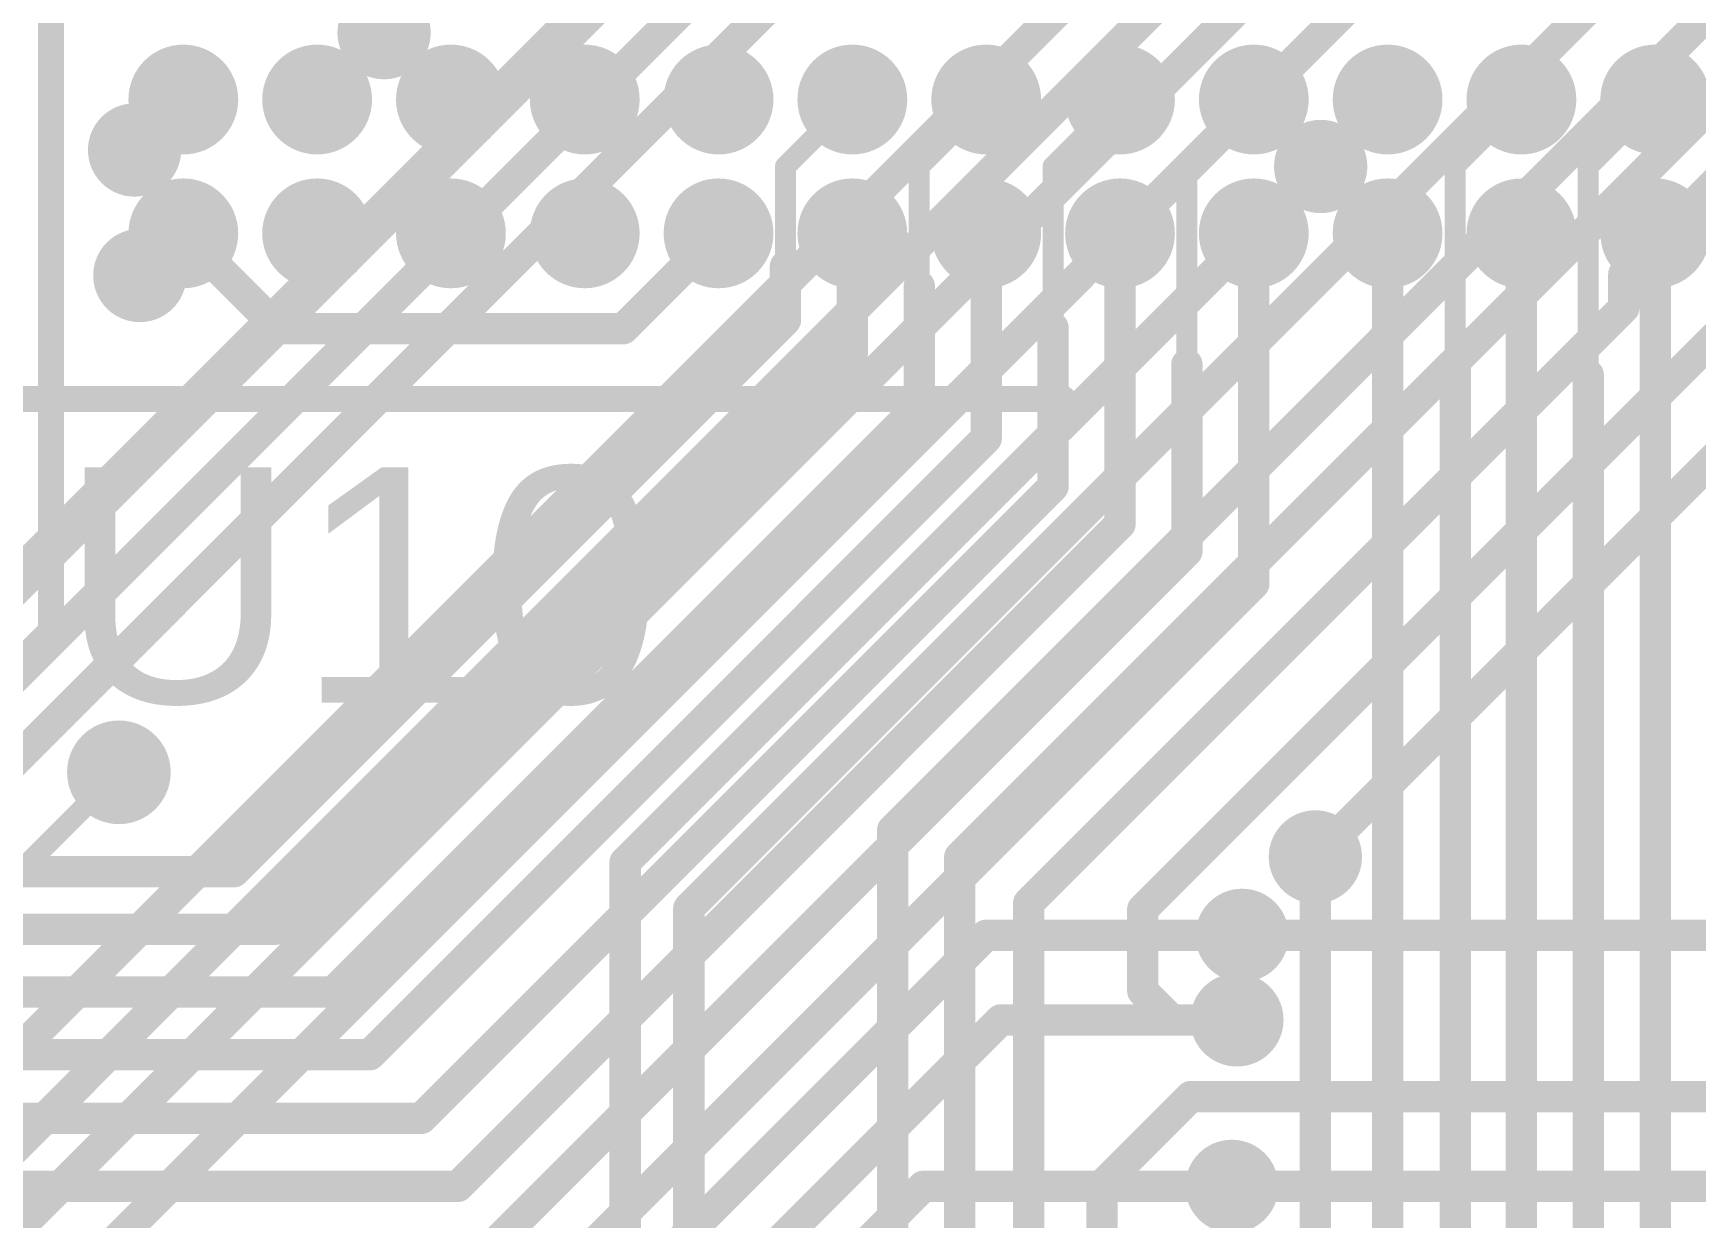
# Model space of a CAD drawing. Header units: millimetres. Extents: x -0.39 to 4.37, y -0.38 to 3.54.
# Drawn here: x 1.4136 to 1.7316, y 1.0578 to 1.2843 of the extents above; entities that cross this region are included whole.
import ezdxf

# ---------------------------------------------------------------- set-up
doc = ezdxf.new("R2010")
doc.units = ezdxf.units.MM
doc.header["$MEASUREMENT"] = 0
for name, color, linetype in [('BottomLayer', 5, 'Continuous'), ('BottomSolder', 6, 'Continuous'), ('TopLayer', 1, 'Continuous'), ('TopOverlay', 2, 'Continuous'), ('TopPaste', 8, 'Continuous'), ('TopSolder', 216, 'Continuous'), ('ViaHoleLayer', 16, 'Continuous')]:
    doc.layers.add(name, color=color, linetype=linetype)
doc.styles.add('Arial', font='', dxfattribs={"height": 0.2})
doc.styles.get('Arial').set_extended_font_data('Arial')

# ---------------------------------------------------------------- blocks, each defined once
blk = doc.blocks.new('RK3399_364')
at = {"layer": 'TopLayer'}
h = blk.add_hatch(color=1, dxfattribs=at)
edge = h.paths.add_edge_path()
edge.add_arc((0.10236, 0.38386), 0.0065, 0, 360)
h = blk.add_hatch(color=1, dxfattribs=at)
edge = h.paths.add_edge_path()
edge.add_arc((0.12795, 0.38386), 0.0065, 0, 360)
h = blk.add_hatch(color=1, dxfattribs=at)
edge = h.paths.add_edge_path()
edge.add_arc((0.15354, 0.38386), 0.0065, 0, 360)
h = blk.add_hatch(color=1, dxfattribs=at)
edge = h.paths.add_edge_path()
edge.add_arc((0.17913, 0.38386), 0.0065, 0, 360)
h = blk.add_hatch(color=1, dxfattribs=at)
edge = h.paths.add_edge_path()
edge.add_arc((0.20472, 0.38386), 0.0065, 0, 360)
h = blk.add_hatch(color=1, dxfattribs=at)
edge = h.paths.add_edge_path()
edge.add_arc((0.23031, 0.38386), 0.0065, 0, 360)
h = blk.add_hatch(color=1, dxfattribs=at)
edge = h.paths.add_edge_path()
edge.add_arc((0.25591, 0.38386), 0.0065, 0, 360)
h = blk.add_hatch(color=1, dxfattribs=at)
edge = h.paths.add_edge_path()
edge.add_arc((0.2815, 0.38386), 0.0065, 0, 360)
h = blk.add_hatch(color=1, dxfattribs=at)
edge = h.paths.add_edge_path()
edge.add_arc((0.30709, 0.38386), 0.0065, 0, 360)
h = blk.add_hatch(color=1, dxfattribs=at)
edge = h.paths.add_edge_path()
edge.add_arc((0.33268, 0.38386), 0.0065, 0, 360)
h = blk.add_hatch(color=1, dxfattribs=at)
edge = h.paths.add_edge_path()
edge.add_arc((0.35827, 0.38386), 0.0065, 0, 360)
h = blk.add_hatch(color=1, dxfattribs=at)
edge = h.paths.add_edge_path()
edge.add_arc((0.38386, 0.38386), 0.0065, 0, 360)
h = blk.add_hatch(color=1, dxfattribs=at)
edge = h.paths.add_edge_path()
edge.add_arc((0.10236, 0.35827), 0.0065, 0, 360)
h = blk.add_hatch(color=1, dxfattribs=at)
edge = h.paths.add_edge_path()
edge.add_arc((0.12795, 0.35827), 0.0065, 0, 360)
h = blk.add_hatch(color=1, dxfattribs=at)
edge = h.paths.add_edge_path()
edge.add_arc((0.15354, 0.35827), 0.0065, 0, 360)
h = blk.add_hatch(color=1, dxfattribs=at)
edge = h.paths.add_edge_path()
edge.add_arc((0.17913, 0.35827), 0.0065, 0, 360)
h = blk.add_hatch(color=1, dxfattribs=at)
edge = h.paths.add_edge_path()
edge.add_arc((0.20472, 0.35827), 0.0065, 0, 360)
h = blk.add_hatch(color=1, dxfattribs=at)
edge = h.paths.add_edge_path()
edge.add_arc((0.23031, 0.35827), 0.0065, 0, 360)
h = blk.add_hatch(color=1, dxfattribs=at)
edge = h.paths.add_edge_path()
edge.add_arc((0.25591, 0.35827), 0.0065, 0, 360)
h = blk.add_hatch(color=1, dxfattribs=at)
edge = h.paths.add_edge_path()
edge.add_arc((0.2815, 0.35827), 0.0065, 0, 360)
h = blk.add_hatch(color=1, dxfattribs=at)
edge = h.paths.add_edge_path()
edge.add_arc((0.30709, 0.35827), 0.0065, 0, 360)
h = blk.add_hatch(color=1, dxfattribs=at)
edge = h.paths.add_edge_path()
edge.add_arc((0.33268, 0.35827), 0.0065, 0, 360)
h = blk.add_hatch(color=1, dxfattribs=at)
edge = h.paths.add_edge_path()
edge.add_arc((0.35827, 0.35827), 0.0065, 0, 360)
h = blk.add_hatch(color=1, dxfattribs=at)
edge = h.paths.add_edge_path()
edge.add_arc((0.38386, 0.35827), 0.0065, 0, 360)
at = {"layer": 'TopPaste'}
h = blk.add_hatch(color=8, dxfattribs=at)
edge = h.paths.add_edge_path()
edge.add_arc((0.10236, 0.38386), 0.0065, 0, 360)
h = blk.add_hatch(color=8, dxfattribs=at)
edge = h.paths.add_edge_path()
edge.add_arc((0.12795, 0.38386), 0.0065, 0, 360)
h = blk.add_hatch(color=8, dxfattribs=at)
edge = h.paths.add_edge_path()
edge.add_arc((0.15354, 0.38386), 0.0065, 0, 360)
h = blk.add_hatch(color=8, dxfattribs=at)
edge = h.paths.add_edge_path()
edge.add_arc((0.17913, 0.38386), 0.0065, 0, 360)
h = blk.add_hatch(color=8, dxfattribs=at)
edge = h.paths.add_edge_path()
edge.add_arc((0.20472, 0.38386), 0.0065, 0, 360)
h = blk.add_hatch(color=8, dxfattribs=at)
edge = h.paths.add_edge_path()
edge.add_arc((0.23031, 0.38386), 0.0065, 0, 360)
h = blk.add_hatch(color=8, dxfattribs=at)
edge = h.paths.add_edge_path()
edge.add_arc((0.25591, 0.38386), 0.0065, 0, 360)
h = blk.add_hatch(color=8, dxfattribs=at)
edge = h.paths.add_edge_path()
edge.add_arc((0.2815, 0.38386), 0.0065, 0, 360)
h = blk.add_hatch(color=8, dxfattribs=at)
edge = h.paths.add_edge_path()
edge.add_arc((0.30709, 0.38386), 0.0065, 0, 360)
h = blk.add_hatch(color=8, dxfattribs=at)
edge = h.paths.add_edge_path()
edge.add_arc((0.33268, 0.38386), 0.0065, 0, 360)
h = blk.add_hatch(color=8, dxfattribs=at)
edge = h.paths.add_edge_path()
edge.add_arc((0.35827, 0.38386), 0.0065, 0, 360)
h = blk.add_hatch(color=8, dxfattribs=at)
edge = h.paths.add_edge_path()
edge.add_arc((0.38386, 0.38386), 0.0065, 0, 360)
h = blk.add_hatch(color=8, dxfattribs=at)
edge = h.paths.add_edge_path()
edge.add_arc((0.10236, 0.35827), 0.0065, 0, 360)
h = blk.add_hatch(color=8, dxfattribs=at)
edge = h.paths.add_edge_path()
edge.add_arc((0.12795, 0.35827), 0.0065, 0, 360)
h = blk.add_hatch(color=8, dxfattribs=at)
edge = h.paths.add_edge_path()
edge.add_arc((0.15354, 0.35827), 0.0065, 0, 360)
h = blk.add_hatch(color=8, dxfattribs=at)
edge = h.paths.add_edge_path()
edge.add_arc((0.17913, 0.35827), 0.0065, 0, 360)
h = blk.add_hatch(color=8, dxfattribs=at)
edge = h.paths.add_edge_path()
edge.add_arc((0.20472, 0.35827), 0.0065, 0, 360)
h = blk.add_hatch(color=8, dxfattribs=at)
edge = h.paths.add_edge_path()
edge.add_arc((0.23031, 0.35827), 0.0065, 0, 360)
h = blk.add_hatch(color=8, dxfattribs=at)
edge = h.paths.add_edge_path()
edge.add_arc((0.25591, 0.35827), 0.0065, 0, 360)
h = blk.add_hatch(color=8, dxfattribs=at)
edge = h.paths.add_edge_path()
edge.add_arc((0.2815, 0.35827), 0.0065, 0, 360)
h = blk.add_hatch(color=8, dxfattribs=at)
edge = h.paths.add_edge_path()
edge.add_arc((0.30709, 0.35827), 0.0065, 0, 360)
h = blk.add_hatch(color=8, dxfattribs=at)
edge = h.paths.add_edge_path()
edge.add_arc((0.33268, 0.35827), 0.0065, 0, 360)
h = blk.add_hatch(color=8, dxfattribs=at)
edge = h.paths.add_edge_path()
edge.add_arc((0.35827, 0.35827), 0.0065, 0, 360)
h = blk.add_hatch(color=8, dxfattribs=at)
edge = h.paths.add_edge_path()
edge.add_arc((0.38386, 0.35827), 0.0065, 0, 360)
at = {"layer": 'TopSolder'}
h = blk.add_hatch(color=216, dxfattribs=at)
edge = h.paths.add_edge_path()
edge.add_arc((0.10236, 0.38386), 0.0105, 0, 360)
h = blk.add_hatch(color=216, dxfattribs=at)
edge = h.paths.add_edge_path()
edge.add_arc((0.12795, 0.38386), 0.0105, 0, 360)
h = blk.add_hatch(color=216, dxfattribs=at)
edge = h.paths.add_edge_path()
edge.add_arc((0.15354, 0.38386), 0.0105, 0, 360)
h = blk.add_hatch(color=216, dxfattribs=at)
edge = h.paths.add_edge_path()
edge.add_arc((0.17913, 0.38386), 0.0105, 0, 360)
h = blk.add_hatch(color=216, dxfattribs=at)
edge = h.paths.add_edge_path()
edge.add_arc((0.20472, 0.38386), 0.0105, 0, 360)
h = blk.add_hatch(color=216, dxfattribs=at)
edge = h.paths.add_edge_path()
edge.add_arc((0.23031, 0.38386), 0.0105, 0, 360)
h = blk.add_hatch(color=216, dxfattribs=at)
edge = h.paths.add_edge_path()
edge.add_arc((0.25591, 0.38386), 0.0105, 0, 360)
h = blk.add_hatch(color=216, dxfattribs=at)
edge = h.paths.add_edge_path()
edge.add_arc((0.2815, 0.38386), 0.0105, 0, 360)
h = blk.add_hatch(color=216, dxfattribs=at)
edge = h.paths.add_edge_path()
edge.add_arc((0.30709, 0.38386), 0.0105, 0, 360)
h = blk.add_hatch(color=216, dxfattribs=at)
edge = h.paths.add_edge_path()
edge.add_arc((0.33268, 0.38386), 0.0105, 0, 360)
h = blk.add_hatch(color=216, dxfattribs=at)
edge = h.paths.add_edge_path()
edge.add_arc((0.35827, 0.38386), 0.0105, 0, 360)
h = blk.add_hatch(color=216, dxfattribs=at)
edge = h.paths.add_edge_path()
edge.add_arc((0.38386, 0.38386), 0.0105, 0, 360)
h = blk.add_hatch(color=216, dxfattribs=at)
edge = h.paths.add_edge_path()
edge.add_arc((0.10236, 0.35827), 0.0105, 0, 360)
h = blk.add_hatch(color=216, dxfattribs=at)
edge = h.paths.add_edge_path()
edge.add_arc((0.12795, 0.35827), 0.0105, 0, 360)
h = blk.add_hatch(color=216, dxfattribs=at)
edge = h.paths.add_edge_path()
edge.add_arc((0.15354, 0.35827), 0.0105, 0, 360)
h = blk.add_hatch(color=216, dxfattribs=at)
edge = h.paths.add_edge_path()
edge.add_arc((0.17913, 0.35827), 0.0105, 0, 360)
h = blk.add_hatch(color=216, dxfattribs=at)
edge = h.paths.add_edge_path()
edge.add_arc((0.20472, 0.35827), 0.0105, 0, 360)
h = blk.add_hatch(color=216, dxfattribs=at)
edge = h.paths.add_edge_path()
edge.add_arc((0.23031, 0.35827), 0.0105, 0, 360)
h = blk.add_hatch(color=216, dxfattribs=at)
edge = h.paths.add_edge_path()
edge.add_arc((0.25591, 0.35827), 0.0105, 0, 360)
h = blk.add_hatch(color=216, dxfattribs=at)
edge = h.paths.add_edge_path()
edge.add_arc((0.2815, 0.35827), 0.0105, 0, 360)
h = blk.add_hatch(color=216, dxfattribs=at)
edge = h.paths.add_edge_path()
edge.add_arc((0.30709, 0.35827), 0.0105, 0, 360)
h = blk.add_hatch(color=216, dxfattribs=at)
edge = h.paths.add_edge_path()
edge.add_arc((0.33268, 0.35827), 0.0105, 0, 360)
h = blk.add_hatch(color=216, dxfattribs=at)
edge = h.paths.add_edge_path()
edge.add_arc((0.35827, 0.35827), 0.0105, 0, 360)
h = blk.add_hatch(color=216, dxfattribs=at)
edge = h.paths.add_edge_path()
edge.add_arc((0.38386, 0.35827), 0.0105, 0, 360)
at = {"layer": 'TopOverlay', "const_width": 0.005}
blk.add_lwpolyline([(0.41554, 0.41553), (0.21554, 0.41553)], dxfattribs=at)
at = {"layer": 'TopOverlay', "const_width": 0.0025}
blk.add_lwpolyline([(0.21429, 0.41553, 1), (0.21679, 0.41553, 1)], format="xyb", close=True, dxfattribs=at)

msp = doc.modelspace()

# ---------------------------------------------------------------- hatches: boundary and pattern name
at = {"layer": 'BottomLayer'}
h = msp.add_hatch(color=5, dxfattribs=at)
edge = h.paths.add_edge_path()
edge.add_arc((1.48071, 1.28444), 0.00492, 0, 360)
h = msp.add_hatch(color=5, dxfattribs=at)
edge = h.paths.add_edge_path()
edge.add_arc((1.433, 1.262), 0.00492, 0, 360)
h = msp.add_hatch(color=5, dxfattribs=at)
edge = h.paths.add_edge_path()
edge.add_arc((1.65984, 1.25885), 0.00492, 0, 360)
h = msp.add_hatch(color=5, dxfattribs=at)
edge = h.paths.add_edge_path()
edge.add_arc((1.434, 1.238), 0.00492, 0, 360)
h = msp.add_hatch(color=5, dxfattribs=at)
edge = h.paths.add_edge_path()
edge.add_arc((1.43, 1.143), 0.00591, 0, 360)
h = msp.add_hatch(color=5, dxfattribs=at)
edge = h.paths.add_edge_path()
edge.add_arc((1.65882, 1.12682), 0.00492, 0, 360)
h = msp.add_hatch(color=5, dxfattribs=at)
edge = h.paths.add_edge_path()
edge.add_arc((1.64482, 1.11182), 0.00492, 0, 360)
h = msp.add_hatch(color=5, dxfattribs=at)
edge = h.paths.add_edge_path()
edge.add_arc((1.64382, 1.09566), 0.00492, 0, 360)
h = msp.add_hatch(color=5, dxfattribs=at)
edge = h.paths.add_edge_path()
edge.add_arc((1.64285, 1.06382), 0.00492, 0, 360)
at = {"layer": 'BottomSolder'}
h = msp.add_hatch(color=6, dxfattribs=at)
edge = h.paths.add_edge_path()
edge.add_arc((1.48071, 1.28444), 0.00892, 0, 360)
h = msp.add_hatch(color=6, dxfattribs=at)
edge = h.paths.add_edge_path()
edge.add_arc((1.433, 1.262), 0.00892, 0, 360)
h = msp.add_hatch(color=6, dxfattribs=at)
edge = h.paths.add_edge_path()
edge.add_arc((1.65984, 1.25885), 0.00892, 0, 360)
h = msp.add_hatch(color=6, dxfattribs=at)
edge = h.paths.add_edge_path()
edge.add_arc((1.434, 1.238), 0.00892, 0, 360)
h = msp.add_hatch(color=6, dxfattribs=at)
edge = h.paths.add_edge_path()
edge.add_arc((1.43, 1.143), 0.00991, 0, 360)
h = msp.add_hatch(color=6, dxfattribs=at)
edge = h.paths.add_edge_path()
edge.add_arc((1.65882, 1.12682), 0.00892, 0, 360)
h = msp.add_hatch(color=6, dxfattribs=at)
edge = h.paths.add_edge_path()
edge.add_arc((1.64482, 1.11182), 0.00892, 0, 360)
h = msp.add_hatch(color=6, dxfattribs=at)
edge = h.paths.add_edge_path()
edge.add_arc((1.64382, 1.09566), 0.00892, 0, 360)
h = msp.add_hatch(color=6, dxfattribs=at)
edge = h.paths.add_edge_path()
edge.add_arc((1.64285, 1.06382), 0.00892, 0, 360)
at = {"layer": 'TopLayer'}
h = msp.add_hatch(color=1, dxfattribs=at)
edge = h.paths.add_edge_path()
edge.add_arc((1.48071, 1.28444), 0.00492, 0, 360)
h = msp.add_hatch(color=1, dxfattribs=at)
edge = h.paths.add_edge_path()
edge.add_arc((1.433, 1.262), 0.00492, 0, 360)
h = msp.add_hatch(color=1, dxfattribs=at)
edge = h.paths.add_edge_path()
edge.add_arc((1.65984, 1.25885), 0.00492, 0, 360)
h = msp.add_hatch(color=1, dxfattribs=at)
edge = h.paths.add_edge_path()
edge.add_arc((1.434, 1.238), 0.00492, 0, 360)
h = msp.add_hatch(color=1, dxfattribs=at)
edge = h.paths.add_edge_path()
edge.add_arc((1.43, 1.143), 0.00591, 0, 360)
h = msp.add_hatch(color=1, dxfattribs=at)
edge = h.paths.add_edge_path()
edge.add_arc((1.65882, 1.12682), 0.00492, 0, 360)
h = msp.add_hatch(color=1, dxfattribs=at)
edge = h.paths.add_edge_path()
edge.add_arc((1.64482, 1.11182), 0.00492, 0, 360)
h = msp.add_hatch(color=1, dxfattribs=at)
edge = h.paths.add_edge_path()
edge.add_arc((1.64382, 1.09566), 0.00492, 0, 360)
h = msp.add_hatch(color=1, dxfattribs=at)
edge = h.paths.add_edge_path()
edge.add_arc((1.64285, 1.06382), 0.00492, 0, 360)
at = {"layer": 'TopSolder'}
h = msp.add_hatch(color=216, dxfattribs=at)
edge = h.paths.add_edge_path()
edge.add_arc((1.48071, 1.28444), 0.00892, 0, 360)
h = msp.add_hatch(color=216, dxfattribs=at)
edge = h.paths.add_edge_path()
edge.add_arc((1.433, 1.262), 0.00892, 0, 360)
h = msp.add_hatch(color=216, dxfattribs=at)
edge = h.paths.add_edge_path()
edge.add_arc((1.65984, 1.25885), 0.00892, 0, 360)
h = msp.add_hatch(color=216, dxfattribs=at)
edge = h.paths.add_edge_path()
edge.add_arc((1.434, 1.238), 0.00892, 0, 360)
h = msp.add_hatch(color=216, dxfattribs=at)
edge = h.paths.add_edge_path()
edge.add_arc((1.43, 1.143), 0.00991, 0, 360)
h = msp.add_hatch(color=216, dxfattribs=at)
edge = h.paths.add_edge_path()
edge.add_arc((1.65882, 1.12682), 0.00892, 0, 360)
h = msp.add_hatch(color=216, dxfattribs=at)
edge = h.paths.add_edge_path()
edge.add_arc((1.64482, 1.11182), 0.00892, 0, 360)
h = msp.add_hatch(color=216, dxfattribs=at)
edge = h.paths.add_edge_path()
edge.add_arc((1.64382, 1.09566), 0.00892, 0, 360)
h = msp.add_hatch(color=216, dxfattribs=at)
edge = h.paths.add_edge_path()
edge.add_arc((1.64285, 1.06382), 0.00892, 0, 360)
at = {"layer": 'ViaHoleLayer'}
h = msp.add_hatch(color=16, dxfattribs=at)
edge = h.paths.add_edge_path()
edge.add_arc((1.48071, 1.28444), 0.00394, 0, 360)
h = msp.add_hatch(color=16, dxfattribs=at)
edge = h.paths.add_edge_path()
edge.add_arc((1.433, 1.262), 0.00394, 0, 360)
h = msp.add_hatch(color=16, dxfattribs=at)
edge = h.paths.add_edge_path()
edge.add_arc((1.65984, 1.25885), 0.00394, 0, 360)
h = msp.add_hatch(color=16, dxfattribs=at)
edge = h.paths.add_edge_path()
edge.add_arc((1.434, 1.238), 0.00394, 0, 360)
h = msp.add_hatch(color=16, dxfattribs=at)
edge = h.paths.add_edge_path()
edge.add_arc((1.43, 1.143), 0.00394, 0, 360)
h = msp.add_hatch(color=16, dxfattribs=at)
edge = h.paths.add_edge_path()
edge.add_arc((1.65882, 1.12682), 0.00394, 0, 360)
h = msp.add_hatch(color=16, dxfattribs=at)
edge = h.paths.add_edge_path()
edge.add_arc((1.64482, 1.11182), 0.00394, 0, 360)
h = msp.add_hatch(color=16, dxfattribs=at)
edge = h.paths.add_edge_path()
edge.add_arc((1.64382, 1.09566), 0.00394, 0, 360)
h = msp.add_hatch(color=16, dxfattribs=at)
edge = h.paths.add_edge_path()
edge.add_arc((1.64285, 1.06382), 0.00394, 0, 360)

# ---------------------------------------------------------------- linework, layer by layer
at = {"layer": 'BottomLayer'}
for points, const_width in [([(1.342, 1.111), (1.603, 1.372)], 0.008), ([(1.347, 1.098), (1.60627, 1.35726)], 0.006), ([(1.084, 0.729), (1.69062, 1.33562)], 0.006), ([(1.351, 1.086), (1.60062, 1.33562)], 0.006), ([(1.277, 0.90113), (1.68922, 1.31335)], 0.006), ([(1.578, 1.132), (1.7589, 1.3129)], 0.006), ([(1.356, 1.017), (1.63804, 1.29904)], 0.006), ([(1.59082, 1.12682), (1.76382, 1.29982)], 0.006), ([(1.352, 1.031), (1.61245, 1.29145)], 0.006), ([(1.539, 1.117), (1.71481, 1.29281)], 0.006), ([(1.71782, 1.23827), (1.76838, 1.28882)], 0.006), ([(1.52682, 1.12583), (1.65984, 1.25885)], 0.006), ([(1.71782, 1.23182), (1.71782, 1.23827)], 0.006), ([(1.604, 1.118), (1.71782, 1.23182)], 0.006), ([(1.62582, 1.11682), (1.73682, 1.22782)], 0.006), ([(1.65882, 1.12682), (1.74882, 1.21682)], 0.006), ([(1.36, 1.073), (1.43, 1.143)], 0.004), ([(1.578, 0.827), (1.578, 1.132)], 0.006), ([(1.52682, 1.00382), (1.52682, 1.12583)], 0.006), ([(1.59082, 0.80682), (1.59082, 1.12682)], 0.006), ([(1.539, 0.976), (1.539, 1.117)], 0.006), ([(1.604, 0.78996), (1.604, 1.118)], 0.006), ([(1.62582, 1.10118), (1.62582, 1.11682)], 0.006), ([(1.64482, 1.11182), (1.73582, 1.11182)], 0.006), ([(1.62582, 1.10118), (1.63134, 1.09566)], 0.006), ([(1.63134, 1.09566), (1.64382, 1.09566)], 0.006), ([(1.618, 1.064), (1.635, 1.081)], 0.006), ([(1.635, 1.081), (1.736, 1.081)], 0.006), ([(1.618, 0.80364), (1.618, 1.064)], 0.006), ([(1.64285, 1.06382), (1.75182, 1.06382)], 0.006)]:
    msp.add_lwpolyline(points, dxfattribs=dict(at, const_width=const_width))
for points, const_width in [([(1.65834, 1.25885, 1), (1.66134, 1.25885, 1)], 0.003), ([(1.71632, 1.23827, 1), (1.71932, 1.23827, 1)], 0.003), ([(1.71632, 1.23827, 1), (1.71932, 1.23827, 1)], 0.003), ([(1.71632, 1.23182, 1), (1.71932, 1.23182, 1)], 0.003), ([(1.71632, 1.23182, 1), (1.71932, 1.23182, 1)], 0.003), ([(1.429, 1.143, 1), (1.431, 1.143, 1)], 0.002), ([(1.5765, 1.132, 1), (1.5795, 1.132, 1)], 0.003), ([(1.5765, 1.132, 1), (1.5795, 1.132, 1)], 0.003), ([(1.52532, 1.12583, 1), (1.52832, 1.12583, 1)], 0.003), ([(1.52532, 1.12583, 1), (1.52832, 1.12583, 1)], 0.003), ([(1.58932, 1.12682, 1), (1.59232, 1.12682, 1)], 0.003), ([(1.58932, 1.12682, 1), (1.59232, 1.12682, 1)], 0.003), ([(1.65732, 1.12682, 1), (1.66032, 1.12682, 1)], 0.003), ([(1.5375, 1.117, 1), (1.5405, 1.117, 1)], 0.003), ([(1.5375, 1.117, 1), (1.5405, 1.117, 1)], 0.003), ([(1.6025, 1.118, 1), (1.6055, 1.118, 1)], 0.003), ([(1.6025, 1.118, 1), (1.6055, 1.118, 1)], 0.003), ([(1.62432, 1.11682, 1), (1.62732, 1.11682, 1)], 0.003), ([(1.62432, 1.11682, 1), (1.62732, 1.11682, 1)], 0.003), ([(1.64332, 1.11182, 1), (1.64632, 1.11182, 1)], 0.003), ([(1.62432, 1.10118, 1), (1.62732, 1.10118, 1)], 0.003), ([(1.62432, 1.10118, 1), (1.62732, 1.10118, 1)], 0.003), ([(1.62984, 1.09566, 1), (1.63284, 1.09566, 1)], 0.003), ([(1.62984, 1.09566, 1), (1.63284, 1.09566, 1)], 0.003), ([(1.64232, 1.09566, 1), (1.64532, 1.09566, 1)], 0.003), ([(1.6335, 1.081, 1), (1.6365, 1.081, 1)], 0.003), ([(1.6335, 1.081, 1), (1.6365, 1.081, 1)], 0.003), ([(1.6165, 1.064, 1), (1.6195, 1.064, 1)], 0.003), ([(1.6165, 1.064, 1), (1.6195, 1.064, 1)], 0.003), ([(1.64135, 1.06382, 1), (1.64435, 1.06382, 1)], 0.003)]:
    msp.add_lwpolyline(points, format="xyb", close=True, dxfattribs=dict(at, const_width=const_width))
at = {"layer": 'TopLayer'}
for points, const_width in [([(1.417, 1.17), (1.417, 1.42)], 0.005), ([(1.48071, 1.28444), (1.49351, 1.29724)], 0.006), ([(1.433, 1.26216), (1.44233, 1.27149)], 0.006), ([(1.44233, 1.27149), (1.44233, 1.27165)], 0.006), ([(1.55748, 1.25885), (1.57028, 1.27165)], 0.004), ([(1.58307, 1.25885), (1.59587, 1.27165)], 0.004), ([(1.60866, 1.25885), (1.62146, 1.27165)], 0.004), ([(1.63425, 1.25885), (1.64705, 1.27165)], 0.004), ([(1.65984, 1.25885), (1.67264, 1.27165)], 0.006), ([(1.68558, 1.259), (1.69823, 1.27165)], 0.004), ([(1.711, 1.25883), (1.72382, 1.27165)], 0.004), ([(1.433, 1.262), (1.433, 1.26216)], 0.006), ([(1.55748, 1.23977), (1.55748, 1.25885)], 0.004), ([(1.58307, 1.23596), (1.58307, 1.25885)], 0.004), ([(1.60866, 1.228), (1.60866, 1.25885)], 0.004), ([(1.63425, 1.221), (1.63425, 1.25885)], 0.004), ([(1.68558, 1.22158), (1.68558, 1.259)], 0.004), ([(1.711, 1.219), (1.711, 1.25883)], 0.004), ([(1.43413, 1.238), (1.44219, 1.24606)], 0.006), ([(1.44219, 1.24606), (1.44233, 1.24606)], 0.006), ([(1.44233, 1.24606), (1.46056, 1.22782)], 0.006), ([(1.52645, 1.22782), (1.54469, 1.24606)], 0.006), ([(1.57028, 1.22328), (1.57028, 1.24606)], 0.006), ([(1.59587, 1.20687), (1.59587, 1.24606)], 0.006), ([(1.62146, 1.19046), (1.62146, 1.24606)], 0.006), ([(1.64705, 1.17905), (1.64705, 1.24606)], 0.006), ([(1.67264, 0.91364), (1.67264, 1.24606)], 0.006), ([(1.69823, 0.80023), (1.69823, 1.24606)], 0.006), ([(1.72362, 1.24585), (1.72382, 1.24565)], 0.006), ([(1.72382, 0.77093), (1.72382, 1.24565)], 0.006), ([(1.434, 1.238), (1.43413, 1.238)], 0.006), ([(1.55748, 1.22948), (1.55748, 1.23977)], 0.006), ([(1.58307, 1.21307), (1.58307, 1.23596)], 0.006), ([(1.46056, 1.22782), (1.52645, 1.22782)], 0.006), ([(1.5455, 1.2175), (1.55748, 1.22948)], 0.006), ([(1.60866, 1.19766), (1.60866, 1.228)], 0.006), ([(1.46, 1.113), (1.57028, 1.22328)], 0.006), ([(1.68558, 0.88158), (1.68558, 1.22158)], 0.006), ([(1.63425, 1.18525), (1.63425, 1.221)], 0.006), ([(1.711, 0.775), (1.711, 1.219)], 0.006), ([(1.452, 1.124), (1.5455, 1.2175)], 0.006), ([(1.5455, 1.2175), (1.5455, 1.2175)], 0.006), ([(1.471, 1.101), (1.58307, 1.21307)], 0.006), ([(1.478, 1.089), (1.59587, 1.20687)], 0.006), ([(1.48782, 1.07682), (1.60866, 1.19766)], 0.006), ([(1.49482, 1.06382), (1.62146, 1.19046)], 0.006), ([(1.49982, 1.05082), (1.63425, 1.18525)], 0.006), ([(1.50582, 1.03782), (1.64705, 1.17905)], 0.006), ([(1.4065, 1.1595), (1.417, 1.17)], 0.005), ([(1.65882, 0.94282), (1.65882, 1.12682)], 0.006), ([(0.611, 1.124), (1.452, 1.124)], 0.006), ([(0.616, 1.113), (1.46, 1.113)], 0.006), ([(1.50682, 1.02282), (1.59582, 1.11182)], 0.006), ([(1.59582, 1.11182), (1.64482, 1.11182)], 0.006), ([(0.635, 1.101), (1.471, 1.101)], 0.006), ([(1.51182, 1.00882), (1.59867, 1.09566)], 0.006), ([(1.59867, 1.09566), (1.64382, 1.09566)], 0.006), ([(0.705, 1.089), (1.478, 1.089)], 0.006), ([(0.77782, 1.07682), (1.48782, 1.07682)], 0.006), ([(0.78082, 1.06382), (1.49482, 1.06382)], 0.006), ([(1.517, 0.997), (1.58382, 1.06382)], 0.006), ([(1.58382, 1.06382), (1.64285, 1.06382)], 0.006)]:
    msp.add_lwpolyline(points, dxfattribs=dict(at, const_width=const_width))
for points, const_width in [([(1.47921, 1.28444, 1), (1.48221, 1.28444, 1)], 0.003), ([(1.44083, 1.27165, 1), (1.44383, 1.27165, 1)], 0.003), ([(1.44083, 1.27149, 1), (1.44383, 1.27149, 1)], 0.003), ([(1.44083, 1.27149, 1), (1.44383, 1.27149, 1)], 0.003), ([(1.56928, 1.27165, 1), (1.57128, 1.27165, 1)], 0.002), ([(1.59487, 1.27165, 1), (1.59687, 1.27165, 1)], 0.002), ([(1.62046, 1.27165, 1), (1.62246, 1.27165, 1)], 0.002), ([(1.64605, 1.27165, 1), (1.64805, 1.27165, 1)], 0.002), ([(1.67114, 1.27165, 1), (1.67414, 1.27165, 1)], 0.003), ([(1.69723, 1.27165, 1), (1.69923, 1.27165, 1)], 0.002), ([(1.72282, 1.27165, 1), (1.72482, 1.27165, 1)], 0.002), ([(1.4315, 1.26216, 1), (1.4345, 1.26216, 1)], 0.003), ([(1.4315, 1.26216, 1), (1.4345, 1.26216, 1)], 0.003), ([(1.4315, 1.262, 1), (1.4345, 1.262, 1)], 0.003), ([(1.55648, 1.25885, 1), (1.55848, 1.25885, 1)], 0.002), ([(1.55648, 1.25885, 1), (1.55848, 1.25885, 1)], 0.002), ([(1.58207, 1.25885, 1), (1.58407, 1.25885, 1)], 0.002), ([(1.58207, 1.25885, 1), (1.58407, 1.25885, 1)], 0.002), ([(1.60766, 1.25885, 1), (1.60966, 1.25885, 1)], 0.002), ([(1.60766, 1.25885, 1), (1.60966, 1.25885, 1)], 0.002), ([(1.63325, 1.25885, 1), (1.63525, 1.25885, 1)], 0.002), ([(1.63325, 1.25885, 1), (1.63525, 1.25885, 1)], 0.002), ([(1.65834, 1.25885, 1), (1.66134, 1.25885, 1)], 0.003), ([(1.68458, 1.259, 1), (1.68658, 1.259, 1)], 0.002), ([(1.68458, 1.259, 1), (1.68658, 1.259, 1)], 0.002), ([(1.71, 1.25883, 1), (1.712, 1.25883, 1)], 0.002), ([(1.71, 1.25883, 1), (1.712, 1.25883, 1)], 0.002), ([(1.44069, 1.24606, 1), (1.44369, 1.24606, 1)], 0.003), ([(1.44069, 1.24606, 1), (1.44369, 1.24606, 1)], 0.003), ([(1.44083, 1.24606, 1), (1.44383, 1.24606, 1)], 0.003), ([(1.44083, 1.24606, 1), (1.44383, 1.24606, 1)], 0.003), ([(1.54319, 1.24606, 1), (1.54619, 1.24606, 1)], 0.003), ([(1.56878, 1.24606, 1), (1.57178, 1.24606, 1)], 0.003), ([(1.59437, 1.24606, 1), (1.59737, 1.24606, 1)], 0.003), ([(1.61996, 1.24606, 1), (1.62296, 1.24606, 1)], 0.003), ([(1.64555, 1.24606, 1), (1.64855, 1.24606, 1)], 0.003), ([(1.67114, 1.24606, 1), (1.67414, 1.24606, 1)], 0.003), ([(1.69673, 1.24606, 1), (1.69973, 1.24606, 1)], 0.003), ([(1.72212, 1.24585, 1), (1.72512, 1.24585, 1)], 0.003), ([(1.72232, 1.24565, 1), (1.72532, 1.24565, 1)], 0.003), ([(1.72232, 1.24565, 1), (1.72532, 1.24565, 1)], 0.003), ([(1.4325, 1.238, 1), (1.4355, 1.238, 1)], 0.003), ([(1.43263, 1.238, 1), (1.43563, 1.238, 1)], 0.003), ([(1.43263, 1.238, 1), (1.43563, 1.238, 1)], 0.003), ([(1.55598, 1.23977, 1), (1.55898, 1.23977, 1)], 0.003), ([(1.55648, 1.23977, 1), (1.55848, 1.23977, 1)], 0.002), ([(1.58157, 1.23596, 1), (1.58457, 1.23596, 1)], 0.003), ([(1.58207, 1.23596, 1), (1.58407, 1.23596, 1)], 0.002), ([(1.45906, 1.22782, 1), (1.46206, 1.22782, 1)], 0.003), ([(1.45906, 1.22782, 1), (1.46206, 1.22782, 1)], 0.003), ([(1.52495, 1.22782, 1), (1.52795, 1.22782, 1)], 0.003), ([(1.52495, 1.22782, 1), (1.52795, 1.22782, 1)], 0.003), ([(1.55598, 1.22948, 1), (1.55898, 1.22948, 1)], 0.003), ([(1.55598, 1.22948, 1), (1.55898, 1.22948, 1)], 0.003), ([(1.60716, 1.228, 1), (1.61016, 1.228, 1)], 0.003), ([(1.60766, 1.228, 1), (1.60966, 1.228, 1)], 0.002), ([(1.56878, 1.22328, 1), (1.57178, 1.22328, 1)], 0.003), ([(1.56878, 1.22328, 1), (1.57178, 1.22328, 1)], 0.003), ([(1.68408, 1.22158, 1), (1.68708, 1.22158, 1)], 0.003), ([(1.63275, 1.221, 1), (1.63575, 1.221, 1)], 0.003), ([(1.63325, 1.221, 1), (1.63525, 1.221, 1)], 0.002), ([(1.68458, 1.22158, 1), (1.68658, 1.22158, 1)], 0.002), ([(1.7095, 1.219, 1), (1.7125, 1.219, 1)], 0.003), ([(1.71, 1.219, 1), (1.712, 1.219, 1)], 0.002), ([(1.544, 1.2175, 1), (1.547, 1.2175, 1)], 0.003), ([(1.544, 1.2175, 1), (1.547, 1.2175, 1)], 0.003), ([(1.544, 1.2175, 1), (1.547, 1.2175, 1)], 0.003), ([(1.544, 1.2175, 1), (1.547, 1.2175, 1)], 0.003), ([(1.58157, 1.21307, 1), (1.58457, 1.21307, 1)], 0.003), ([(1.58157, 1.21307, 1), (1.58457, 1.21307, 1)], 0.003), ([(1.59437, 1.20687, 1), (1.59737, 1.20687, 1)], 0.003), ([(1.59437, 1.20687, 1), (1.59737, 1.20687, 1)], 0.003), ([(1.60716, 1.19766, 1), (1.61016, 1.19766, 1)], 0.003), ([(1.60716, 1.19766, 1), (1.61016, 1.19766, 1)], 0.003), ([(1.61996, 1.19046, 1), (1.62296, 1.19046, 1)], 0.003), ([(1.61996, 1.19046, 1), (1.62296, 1.19046, 1)], 0.003), ([(1.63275, 1.18525, 1), (1.63575, 1.18525, 1)], 0.003), ([(1.63275, 1.18525, 1), (1.63575, 1.18525, 1)], 0.003), ([(1.64555, 1.17905, 1), (1.64855, 1.17905, 1)], 0.003), ([(1.64555, 1.17905, 1), (1.64855, 1.17905, 1)], 0.003), ([(1.41575, 1.17, 1), (1.41825, 1.17, 1)], 0.0025), ([(1.41575, 1.17, 1), (1.41825, 1.17, 1)], 0.0025), ([(1.65732, 1.12682, 1), (1.66032, 1.12682, 1)], 0.003), ([(1.4505, 1.124, 1), (1.4535, 1.124, 1)], 0.003), ([(1.4505, 1.124, 1), (1.4535, 1.124, 1)], 0.003), ([(1.4585, 1.113, 1), (1.4615, 1.113, 1)], 0.003), ([(1.4585, 1.113, 1), (1.4615, 1.113, 1)], 0.003), ([(1.59432, 1.11182, 1), (1.59732, 1.11182, 1)], 0.003), ([(1.59432, 1.11182, 1), (1.59732, 1.11182, 1)], 0.003), ([(1.64332, 1.11182, 1), (1.64632, 1.11182, 1)], 0.003), ([(1.4695, 1.101, 1), (1.4725, 1.101, 1)], 0.003), ([(1.4695, 1.101, 1), (1.4725, 1.101, 1)], 0.003), ([(1.59717, 1.09566, 1), (1.60017, 1.09566, 1)], 0.003), ([(1.59717, 1.09566, 1), (1.60017, 1.09566, 1)], 0.003), ([(1.64232, 1.09566, 1), (1.64532, 1.09566, 1)], 0.003), ([(1.4765, 1.089, 1), (1.4795, 1.089, 1)], 0.003), ([(1.4765, 1.089, 1), (1.4795, 1.089, 1)], 0.003), ([(1.48632, 1.07682, 1), (1.48932, 1.07682, 1)], 0.003), ([(1.48632, 1.07682, 1), (1.48932, 1.07682, 1)], 0.003), ([(1.49332, 1.06382, 1), (1.49632, 1.06382, 1)], 0.003), ([(1.49332, 1.06382, 1), (1.49632, 1.06382, 1)], 0.003), ([(1.58232, 1.06382, 1), (1.58532, 1.06382, 1)], 0.003), ([(1.58232, 1.06382, 1), (1.58532, 1.06382, 1)], 0.003), ([(1.64135, 1.06382, 1), (1.64435, 1.06382, 1)], 0.003)]:
    msp.add_lwpolyline(points, format="xyb", close=True, dxfattribs=dict(at, const_width=const_width))

# ---------------------------------------------------------------- block references
at = {"rotation": 180}
msp.add_blockref('RK3399_364', (1.82618, 1.62992), dxfattribs=at)

# ---------------------------------------------------------------- texts
at = {"layer": 'TopOverlay', "style": 'Arial'}
msp.add_text('U10', height=0.045, dxfattribs=at).set_placement((1.41859, 1.15633))

doc.saveas('drawing.dxf')
